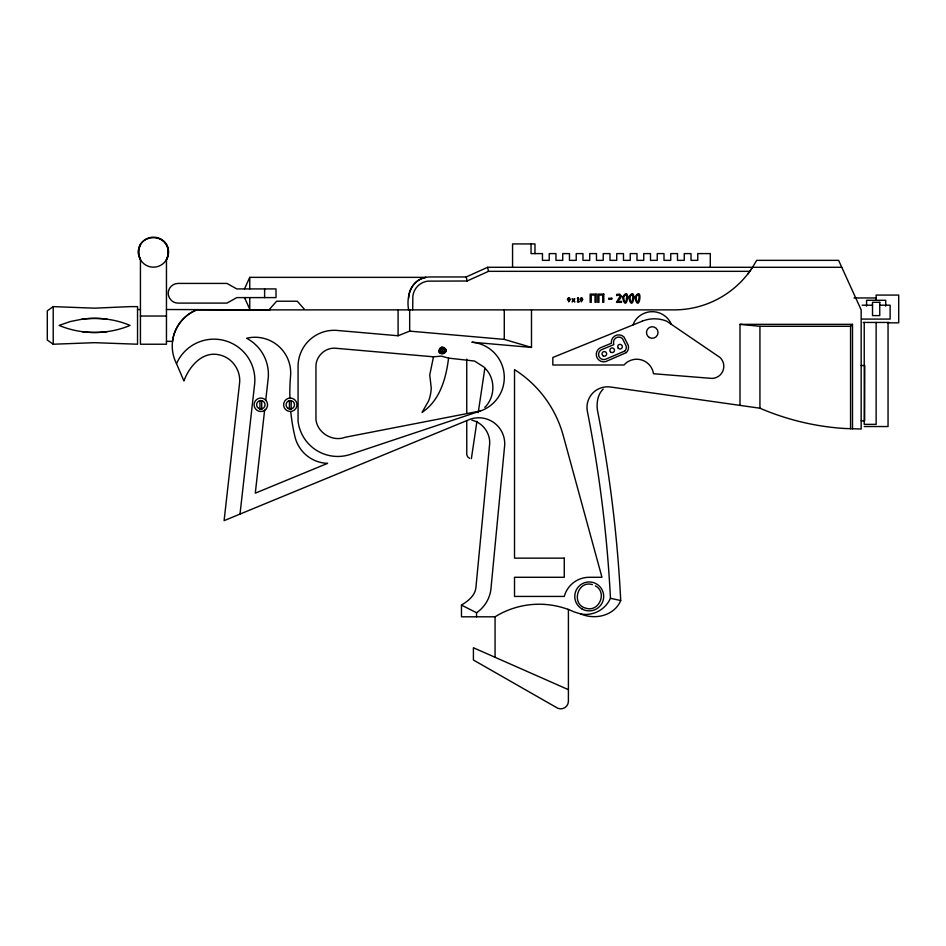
<?xml version="1.0" encoding="UTF-8"?>
<svg xmlns="http://www.w3.org/2000/svg" width="946" height="946" viewBox="0 0 946 946"><rect width="100%" height="100%" fill="white"/><g stroke="black" fill="none" stroke-linecap="round" stroke-linejoin="round"><path stroke-width="1.42" d="M138.66 254.746C135.183 232.042 171.711 232.054 168.234 254.746A15.018 15.018 0 0 1 143.816 263.686A15.018 15.018 0 0 1 148.297 238.073A15.018 15.018 0 0 1 168.234 254.746M408.66 309.874C406.011 296.831 411.143 279.59 426.09 277.355L249.756 277.355L244.482 288.92M240.012 514.08L254.687 383.603A40.879 40.879 0 0 0 176.512 363.654A38.81 38.81 0 0 1 196.756 309.874L674.131 309.874A93.559 93.559 0 0 0 752.578 267.292L756.658 260.351L838.594 260.351L861.167 309.874L861.167 429.035L843.844 428.455A256.461 256.461 0 0 1 759.934 408.211L610.454 387.009A20.576 20.576 0 0 0 587.371 411.356A1315.46 1315.46 0 0 1 610.454 598.298A27.233 27.233 0 0 1 581.01 614.049L574.163 611.92A83.555 83.555 0 0 0 495.065 616.804L461.471 616.804L461.471 605.097C467.892 601.136 475.069 595.791 475.909 587.643L489.579 444.762C490.82 433.635 482.815 422.543 471.877 420.213M264.608 410.28L255.29 493.162L327.576 463.363A34.695 34.695 0 0 1 294.916 436.603A192.18 192.18 0 0 1 290.86 412.574L290.765 411.439M265.743 400.217L268.238 378.022A40.879 40.879 0 0 0 246.575 338.254A35.712 35.712 0 0 1 290.564 376.059A192.18 192.18 0 0 0 289.843 394.316L289.937 398.1M471.368 458.692L476.938 421.348M478.215 412.704L484.92 367.746M433.481 356.808L429.744 374.983L431.258 388.061A38.526 35.593 -78.4 0 1 428.609 400.95L422.082 412.361C439.996 400.465 446.086 378.258 448.57 358.12L441.297 356.122L433.481 356.808L335.7 348.258C325.188 347.206 315.444 356.547 315.952 367.083L315.952 419.61C317.442 433.079 332.791 442.125 345.361 437.229L480.438 410.966A35.416 35.416 0 0 0 471.877 342.204L531.498 347.419L531.498 309.874M140.457 244.659L138.672 249.543L138.66 254.758L140.434 259.653L140.434 344.226L166.461 344.226L166.461 259.653C170.517 252.499 167.761 242.306 160.087 238.924M166.449 259.677L168.234 254.77M633.04 324.927L634.21 322.089A20.824 20.824 0 0 1 670.276 322.089L671.163 324.218M603.241 389.066C597.718 394.305 596.488 402.582 597.375 409.831C609.744 472.728 617.502 536.512 620.718 600.533C614.403 615.728 595.294 620.091 581.01 614.049M747.659 274.163L752.578 267.292M484.778 407.419C495.207 397.285 495.716 378.944 485.369 368.573M269.598 309.165L276.634 301.218L297.257 301.218L304.305 309.165M850.56 428.786L850.56 326.299L852.5 324.348L852.5 428.893M53.213 306.622L47.3 310.82L47.3 340.028L53.213 344.226L94.588 342.677L137.537 344.226L137.537 306.622L130.063 306.622L94.588 308.171L53.213 306.622L53.213 344.226M196.756 309.874C183.796 314.983 174.04 327.434 172.586 341.34L166.461 341.34M408.66 298.274A21.32 21.32 0 0 1 429.981 276.953L466.248 276.953L487.628 267.292L841.751 267.292M412.704 309.874L412.858 296.015A17.265 17.265 0 0 1 427.722 281.151L467.111 280.997L488.503 271.336L749.681 271.336M441.581 347.253C431.222 358.522 456.185 351.829 441.581 347.253A3.358 3.358 0 0 0 442.456 353.863M480.438 410.966L350.398 454.399A39.968 39.968 0 0 1 298.073 421.372L298.073 366.421A36.125 36.125 0 0 1 336.35 330.367L398.089 335.759L409.677 331.124L504.277 339.389L531.498 347.419M82.16 319.18L70.181 321.557L59.125 325.424C81.486 334.825 107.69 334.825 130.063 325.424C115.045 319.003 98.301 317.17 82.16 319.18A76.803 60.934 0 0 1 107.028 319.18M443 352.539L441.9 352.539L442.019 348.447L443 348.459M259.736 400.69L261.924 400.69M289.204 400.69L291.392 400.69M261.924 408.861L259.736 408.861M291.392 408.861L289.204 408.861M853.978 297.966L876.138 297.966M862.149 305.203L872.519 305.203M879.756 305.203L890.127 305.203L890.127 319.086L862.149 319.086M137.537 309.519L140.434 309.519M166.461 309.519L269.941 309.874M140.434 316.023L166.461 316.023M863.19 322.444L889.086 322.444M887.419 322.846L898.7 322.846L898.7 295.081L876.138 295.081L876.138 300.284M739.997 405.385L739.997 324.348L852.5 324.348M739.997 324.348L759.934 326.299L850.56 326.299M861.167 365.511L864.774 365.511L864.644 420.864L861.167 420.864M864.23 426.54L888.046 426.54L888.046 322.444M448.57 358.12L474.549 361.053L484.151 367.178M592.397 584.604C577.367 579.957 570.722 604.754 586.059 608.243C599.208 612.405 607.58 592.184 595.353 585.822M610.454 598.298L620.718 600.533M567.813 609.295L568.404 609.543L568.404 701.223A7.639 7.639 0 0 1 557.762 708.247L473.414 660.012L473.414 647.738L568.404 689.658M469.594 458.337L467.702 456.883L466.78 454.671L466.745 420.734M461.471 605.097L476.559 612.748L476.559 616.804M244.482 297.6L249.756 309.165L249.756 297.6M176.512 363.654L183.891 380.919C189.401 366.185 202.811 350.257 220.323 355.117C232.515 358.156 240.887 370.56 239.586 382.976L224.096 520.643L468.909 419.728A25.956 25.956 0 0 1 504.679 445.294L490.868 589.642A33.394 33.394 0 0 1 476.559 612.748M138.66 254.77L140.446 259.677M487.628 267.292L488.503 271.336M466.248 276.953L467.111 280.997M885.693 306.066L885.693 300.284L866.583 300.284L866.583 306.114M876.138 322.444L876.138 424.364L864.23 424.364L864.23 322.444M759.934 326.299L759.934 408.211M710.292 267.292L710.292 253.599L697.758 253.599L697.758 260.351L691.006 260.351L691.006 253.599L684.254 253.599L684.254 260.351L677.502 260.351L677.502 253.599L670.749 253.599L670.749 260.351L663.997 260.351L663.997 253.599L657.245 253.599L657.245 260.351L650.493 260.351L650.493 253.599L643.741 253.599L643.741 260.351L636.989 260.351L636.989 253.599L630.237 253.599L630.237 260.351L623.485 260.351L623.485 253.599L616.733 253.599L616.733 260.351L609.981 260.351L609.981 253.599L603.229 253.599L603.229 260.351L596.477 260.351L596.477 253.599L589.725 253.599L589.725 260.351L582.973 260.351L582.973 253.599L576.22 253.599L576.22 260.351L569.468 260.351L569.468 253.599L562.716 253.599L562.716 260.351L555.964 260.351L555.964 253.599L549.212 253.599L549.212 260.351L542.46 260.351L542.46 253.599L531.037 253.599L531.037 243.926M534.987 253.599L534.987 243.926L512.566 243.926L512.566 267.292M504.277 309.874L504.277 339.389M495.065 616.804L495.065 657.293M466.745 359.125L466.745 413.402M442.894 348.447L442.894 352.562M409.677 309.874L409.677 331.124M398.089 309.874L398.089 335.759M291.167 400.666L291.167 408.897M289.417 400.666L289.417 408.897M264.62 288.92L264.62 297.6M261.711 400.666L261.711 408.897M259.961 400.666L259.961 408.897M249.756 277.355L249.756 288.92M442.456 347.135A3.358 3.358 0 0 1 443.319 353.745M107.028 331.668A76.803 60.934 0 0 1 82.16 331.668M569.516 299.515C566.76 301.514 568.865 295.814 569.516 299.515M582.074 299.515C579.319 301.514 581.412 295.814 582.074 299.515M622.551 297.198C626.548 315.952 631.431 283.433 622.551 297.198M628.735 297.198C632.744 315.952 637.616 283.433 628.735 297.198M634.932 297.198C638.94 315.952 643.812 283.433 634.932 297.198M623.686 296.784C624.928 312.227 629.634 288.163 623.686 296.784M629.882 296.784C631.124 312.227 635.83 288.163 629.882 296.784M636.079 296.784C637.32 312.227 642.027 288.163 636.079 296.784M570.071 299.634C567.967 303.631 568.546 301.124 568.877 300.45C564.939 300.012 570.19 295.294 570.071 299.634M582.63 299.634C580.513 303.631 581.092 301.124 581.423 300.45C577.498 300.012 582.736 295.294 582.63 299.634M621.203 296.204L620.28 298.569L617.49 301.407L621.546 301.407L621.546 302.353L616.461 302.353L620.068 296.264L619.216 294.975L616.686 295.613L616.626 294.431L619.772 294.088L621.203 296.204M168.542 290.718C166.815 296.701 171.805 303.205 178.037 303.098L226.957 303.098L236.796 297.6L276.007 297.6L276.007 288.92L236.796 288.92L226.957 283.422L178.037 283.422C173.686 283.445 169.689 286.52 168.542 290.718M578.148 297.813L577.297 298.392L578.041 298.759L578.041 301.526C575.274 301.975 581.305 301.987 578.574 301.526L578.148 297.813M574.269 298.853L573.513 300.012L572.117 298.853L573.181 300.414L572.117 301.951L573.477 300.781L574.861 301.951L573.796 300.379L574.861 298.853L574.269 298.853M265.59 409.535L264.194 410.599A6.728 6.728 0 0 1 255.325 408.637A6.728 6.728 0 0 1 256.508 399.626A6.728 6.728 0 0 1 265.59 400.028L266.654 401.411A6.728 6.728 0 0 1 265.59 409.535M624.774 351.025L605.144 359.48A5.262 5.262 0 0 1 601.148 349.843L613.788 344.64L613.481 342.298A5.262 5.262 0 0 1 622.468 338.573L626.134 345.94A5.262 5.262 0 0 1 624.774 351.025M626.335 352.586L605.712 361.609A7.462 7.462 0 0 1 600.048 347.927L611.4 343.256L611.282 342.298A7.462 7.462 0 0 1 624.017 337.024L628.262 345.373A7.462 7.462 0 0 1 626.335 352.586M642.204 321.202L552.831 357.482L552.831 365.002L623.982 365.002A16.957 16.957 0 0 1 653.497 373.729L711.948 378.412A12.121 12.121 0 0 0 720.024 357.482L666.741 321.202A32.625 32.625 0 0 0 642.204 321.202M290.292 398.053L288.554 398.278A6.728 6.728 0 0 0 290.292 411.498L292.03 411.274A6.728 6.728 0 0 0 290.292 398.053M596.134 294.111L590.15 294.111L590.15 302.353L591.238 302.353L591.238 295.081L595.034 295.081L595.034 302.353L596.134 302.353L596.134 294.111M603.796 294.111L597.813 294.111L597.813 302.353L598.913 302.353L598.913 295.081L602.697 295.081L602.697 302.353L603.796 302.353L603.796 294.111M611.802 298.25L608.68 298.25L608.68 299.243L611.802 299.243L611.802 298.25M879.756 302.306L872.519 302.306L872.519 315.609L879.756 315.609L879.756 302.306M564.265 558.152L514.518 558.152L514.518 369.614A113.473 113.473 0 0 1 563.237 435.562L601.952 577.285L589.228 577.285A25.849 25.849 0 0 0 564.265 596.429L514.518 596.429L514.518 577.285L564.265 577.285L564.265 558.152M618.365 348.329L617.998 347.844A2.318 2.318 0 0 1 619.807 344.379A2.318 2.318 0 0 1 622.184 347.478A2.318 2.318 0 0 1 618.365 348.329M610.537 351.912L610.17 351.439A2.318 2.318 0 0 1 611.967 347.974A2.318 2.318 0 0 1 614.344 351.072A2.318 2.318 0 0 1 610.537 351.912M582.003 608.952A14.462 14.462 0 0 0 603.69 596.429A14.462 14.462 0 0 0 582.003 583.895A14.462 14.462 0 0 0 582.003 608.952M603.181 355.873A2.318 2.318 0 0 0 606.658 353.875A2.318 2.318 0 0 0 603.181 351.865A2.318 2.318 0 0 0 603.181 355.873M649.358 337.509A5.782 5.782 0 0 0 658.026 332.507A5.782 5.782 0 0 0 649.358 327.493A5.782 5.782 0 0 0 649.358 337.509M258.719 408.435A4.233 4.233 0 0 0 265.069 404.782A4.233 4.233 0 0 0 258.719 401.116A4.233 4.233 0 0 0 258.719 408.435M288.175 408.435A4.233 4.233 0 0 0 294.525 404.782A4.233 4.233 0 0 0 288.175 401.116A4.233 4.233 0 0 0 288.175 408.435M441.392 352.338A2.117 2.117 0 0 0 444.573 350.505A2.117 2.117 0 0 0 441.392 348.672A2.117 2.117 0 0 0 441.392 352.338"/></g></svg>
